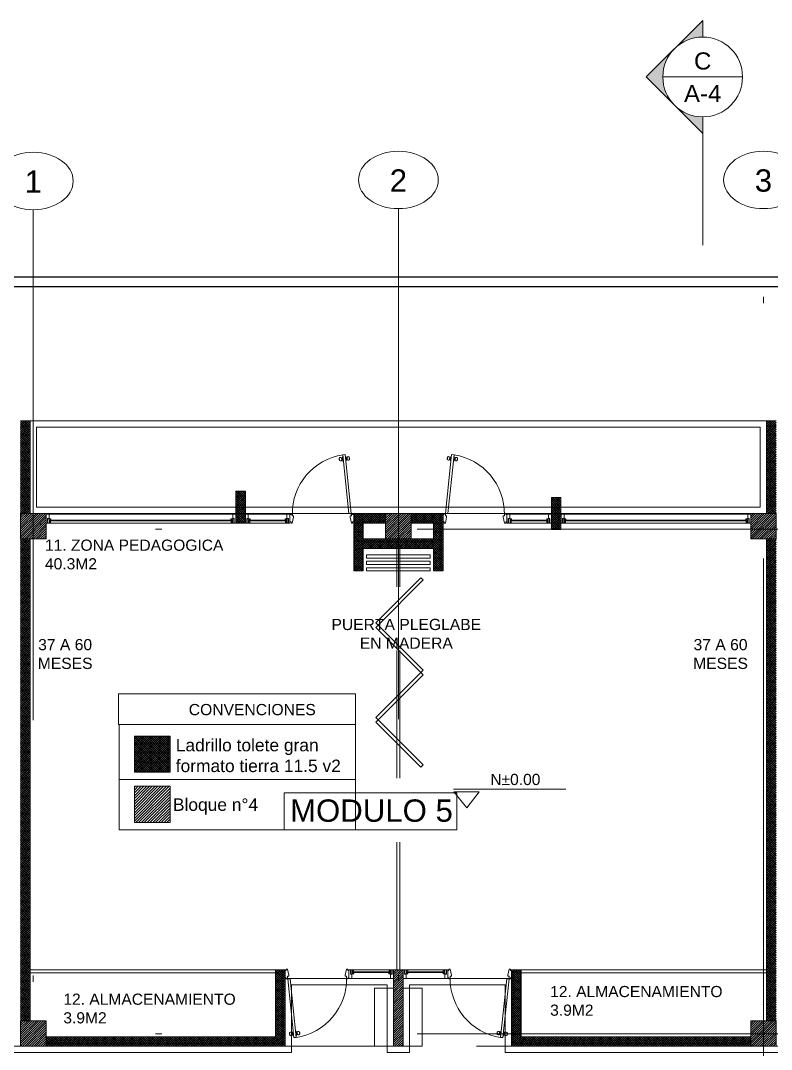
# Model space of a CAD drawing. Extents: x 98839 to 99031, y 101876 to 101926.
# Drawn here: x 98851.83 to 98863.61, y 101909.65 to 101925.77 of the extents above; entities that cross this region are included whole.
import ezdxf
from ezdxf import colors
from ezdxf.entities.mleader import LeaderData, LeaderLine
from ezdxf.enums import TextEntityAlignment as Align
from ezdxf.math import Vec2, Vec3

# ---------------------------------------------------------------- set-up
doc = ezdxf.new("R2010")
doc.units = 0
doc.header["$LTSCALE"] = 8
doc.header["$MEASUREMENT"] = 0
doc.linetypes.add('DASHDOTX2', pattern=[2, 1, -0.5, 0, -0.5])
doc.linetypes.add('HIDDEN', pattern=[0.375, 0.25, -0.125])
doc.layers.get('0').update_dxf_attribs({"linetype": 'CONTINUOUS', "lineweight": 9})
for name, color, linetype, lineweight in [('5- 0.18 (muebles fijos)', 3, 'CONTINUOUS', 18), ('A_ACHU-1', 253, 'CONTINUOUS', 0), ('A_CARP-MAD', 46, 'CONTINUOUS', 18), ('A_CARP-MET', 126, 'CONTINUOUS', 18), ('A_CLRA-YESO', 71, 'CONTINUOUS', 18), ('A_COLS', 1, 'CONTINUOUS', 20), ('A_EJES', 75, 'DASHDOTX2', 5), ('A_MUEB-ARCH', 64, 'CONTINUOUS', 15), ('A_MUEB-SILL', 54, 'CONTINUOUS', 15), ('A_MURO', 7, 'CONTINUOUS', 20), ('A_MURO-ANTE', 7, 'CONTINUOUS', 30), ('A_PISO-ACHU', 251, 'CONTINUOUS', 0), ('A_PISO-GRAN', 250, 'CONTINUOUS', 0), ('A_PLAN-5', 100, 'CONTINUOUS', 20), ('A_PROY', 16, 'HIDDEN', 5), ('A_PUER', 134, 'CONTINUOUS', 18), ('A_TEXT', 154, 'CONTINUOUS', 0), ('A_TEXT-IDEN', 5, 'CONTINUOUS', 18), ('A_TEXT-NIVL', 54, 'CONTINUOUS', 20), ('A_TEXT-NOTA', 53, 'CONTINUOUS', 20), ('A_TEXT-SIMB', 195, 'CONTINUOUS', 20), ('A_VENT', 124, 'CONTINUOUS', 18)]:
    doc.layers.add(name, color=color, linetype=linetype, lineweight=lineweight)
doc.styles.add('ARIAL', font='arial.ttf')
doc.styles.add('DIM', font='arial.ttf')
pattern_1 = [(45, (0, 0), (-0.0176776695297, 0.0176776695297), []), (135, (0, 0), (-0.0176776695297, -0.0176776695297), [])]
pattern_2 = [(45, (-164.107538, 0), (-0.0176776695297, 0.0176776695297), [])]

# ---------------------------------------------------------------- blocks, each defined once
blk = doc.blocks.new('_Open30')
at = {"color": 0, "linetype": 'ByBlock', "lineweight": -2}
for p, q in [((-1, 0.268), (0, 0)), ((0, 0), (-1, -0.268)), ((0, 0), (-1, 0))]:
    blk.add_line(p, q, dxfattribs=at)
blk = doc.blocks.new('EJE')
at = {"layer": 'A_TEXT-SIMB'}
blk.add_ellipse((0, 0), major_axis=(-0.625, 0), ratio=0.72, dxfattribs=at)
at = {"layer": 'A_TEXT-IDEN', "style": 'ARIAL'}
blk.add_attdef('EJE', text='', height=0.35, dxfattribs=at).set_placement((0, -0.184), align=Align.CENTER)
blk = doc.blocks.new('*U100')
at = {"layer": 'A_ACHU-1'}
h = blk.add_hatch(color=256, dxfattribs=at)
h.paths.add_polyline_path([(0.221, 0.221), (0, 0), (0.221, -0.221, -0.414214)])
h.paths.add_polyline_path([(0.221, 0.221, -0.198912), (0.4419, 0.3125), (0.4419, 0.4419)])
h.paths.add_polyline_path([(0.4419, -0.4419), (0.4419, -0.3125, -0.198912), (0.221, -0.221)])
at = {"layer": 'A_TEXT-SIMB'}
for p, q in [((0, 0), (0.4419, 0.4419)), ((0.4419, 0.3125), (0.4419, 0.4419)), ((0.7544, 0), (0.1294, 0)), ((0, 0), (0.4419, -0.4419)), ((0.4419, -0.3125), (0.4419, -0.4419)), ((0.4419, -0.3125), (0.4419, -1.3172))]:
    blk.add_line(p, q, dxfattribs=at)
blk.add_circle((0.4419, 0), 0.3125, dxfattribs=at)
at = {"layer": 'A_TEXT-IDEN', "style": 'ARIAL'}
for tag, p in [('CORTE', (0.4419, 0.058)), ('DETALLE', (0.4419, -0.197))]:
    blk.add_attdef(tag, text='', height=0.1346, dxfattribs=at).set_placement(p, align=Align.CENTER)
blk = doc.blocks.new('NIVEL ARQUITECTONICO')
at = {"layer": 'A_TEXT-NIVL'}
blk.add_line((-0.8796, 0), (0, 0), dxfattribs=at)
blk.add_lwpolyline([(-0.7761, -0.1464), (-0.6785, -0.0214), (-0.8785, -0.0214)], close=True, dxfattribs=at)
at = {"layer": 'A_TEXT-NOTA', "linetype": 'Continuous', "style": 'ARIAL'}
blk.add_attdef('Q', (-0.5919, 0.0318), '', height=0.0875, dxfattribs=at)
blk = doc.blocks.new('puerta mad 1mt')
at = {"layer": '5- 0.18 (muebles fijos)'}
blk.add_line((0.155, 0.99), (0.155, 0.99), dxfattribs=at)
at = {"layer": 'A_ACHU-1'}
for p, q in [((0.112, 0.969), (0.101, 0.952)), ((0.105, 0.899), (0.112, 0.969)), ((0.115, 0.968), (0.112, 0.969)), ((0.115, 0.968), (0.112, 0.969)), ((0.048, 0.934), (0.049, 0.946)), ((0.048, 0.934), (0.051, 0.934)), ((0.049, 0.946), (0.052, 0.945)), ((0.049, 0.92), (0.051, 0.934)), ((0.051, 0.934), (0.054, 0.96)), ((0.084, 0.916), (0.088, 0.956)), ((0.095, 0.92), (0.085, 0.921)), ((0.098, 0.95), (0.088, 0.951)), ((0.094, 0.918), (0.098, 0.952)), ((0.097, 0.917), (0.094, 0.918)), ((0.105, 0.899), (0.097, 0.917)), ((0.101, 0.952), (0.098, 0.952)), ((0.108, 0.899), (0.105, 0.899)), ((0.145, 0.895), (0.148, 0.894)), ((0.148, 0.894), (0.156, 0.964)), ((0.148, 0.894), (0.159, 0.911)), ((0.153, 0.964), (0.156, 0.964)), ((0.153, 0.964), (0.156, 0.964)), ((0.156, 0.964), (0.163, 0.946)), ((0.159, 0.911), (0.162, 0.91)), ((0.162, 0.91), (0.166, 0.945)), ((0.162, 0.913), (0.172, 0.912)), ((0.163, 0.946), (0.166, 0.945)), ((0.165, 0.943), (0.175, 0.942)), ((0.172, 0.907), (0.176, 0.947)), ((0.207, 0.903), (0.208, 0.918)), ((0.208, 0.918), (0.211, 0.943)), ((0.211, 0.917), (0.208, 0.918)), ((0.212, 0.929), (0.209, 0.929)), ((0.211, 0.917), (0.212, 0.929)), ((0.021, 0.057), (0.02, 0.057)), ((0.021, 0.074), (0.022, 0.078)), ((0.021, 0.074), (0.021, 0.057)), ((0.022, 0.076), (0.031, 0.076)), ((0.022, 0.075), (0.038, 0.074)), ((0.038, 0.075), (0.038, 0.074))]:
    blk.add_line(p, q, dxfattribs=at)
blk.add_circle((0.022, 0.075), 0.00188, dxfattribs=at)
for centre, radius, start, end in [((-0.04, 0.949), 0.0943, 341.7975, 6.2754), ((0.069, 0.935), 0.0242, 217.6393, 310.4336), ((0.069, 0.941), 0.0242, 37.6393, 130.4336), ((0.191, 0.922), 0.0242, 217.6393, 310.4336), ((0.192, 0.928), 0.0242, 37.6393, 130.4336), ((0.3, 0.914), 0.0943, 161.7975, 186.2754), ((0.022, 0.075), 0.000938, 85, 265), ((0.022, 0.075), 0.000937, 265, 85)]:
    blk.add_arc(centre, radius, start, end, dxfattribs=at)
at = {"layer": 'A_CARP-MAD'}
for points in [[(-0.017, -0.058), (0, -0.058), (0, -0.075), (0.02, -0.075), (0.04, 0.015), (0.04, 0.035), (0.02, 0.035), (0.02, 0.075), (0, 0.075), (0, 0.058), (-0.017, 0.058)], [(0.983, -0.058), (0.966, -0.058), (0.966, -0.075), (0.946, -0.075), (0.926, 0.015), (0.926, 0.035), (0.946, 0.035), (0.946, 0.075), (0.966, 0.075), (0.966, 0.058), (0.983, 0.058)]]:
    blk.add_lwpolyline(points, close=True, dxfattribs=at)
at = {"layer": 'A_PROY'}
blk.add_arc((0.016, 0.073), 0.93, 358.9025, 81.3874, dxfattribs=at)
at = {"layer": 'A_PUER'}
for p, q in [((0.022, 0.076), (0.118, 0.996)), ((0.059, 0.073), (0.156, 0.992)), ((0.156, 0.992), (0.118, 0.996)), ((0.059, 0.073), (0.022, 0.076))]:
    blk.add_line(p, q, dxfattribs=at)
blk = doc.blocks.new('*U468')
at = {"layer": 'A_CARP-MAD'}
blk.add_lwpolyline([(0.14, -0.047), (0.07, -0.047), (0.07, -0.023), (0, -0.023), (0, 0), (0.14, 0)], dxfattribs=at)
for points in [[(0, -0.028), (0.065, -0.028), (0.065, -0.074), (0.048, -0.074), (0.048, -0.051), (0, -0.051)], [(0, -0.028), (0.065, -0.028), (0.065, -0.074), (0.048, -0.074), (0.048, -0.051), (0, -0.051)], [(0.033, -0.071), (0.033, -0.054), (0.01, -0.054), (0.01, -0.071)], [(0, -0.672), (0.065, -0.672), (0.065, -0.626), (0.048, -0.626), (0.048, -0.649), (0, -0.649)], [(0.033, -0.629), (0.033, -0.646), (0.01, -0.646), (0.01, -0.629)], [(0, -0.677), (0, -0.7), (0.14, -0.7), (0.14, -0.653), (0.07, -0.653), (0.07, -0.677)]]:
    blk.add_lwpolyline(points, close=True, dxfattribs=at)
at = {"layer": 'A_CARP-MET'}
blk.add_line((0.14, -0.047), (0.14, 0), dxfattribs=at)
blk.add_lwpolyline([(0.033, -0.071), (0.033, -0.054), (0.01, -0.054), (0.01, -0.071)], close=True, dxfattribs=at)
at = {"layer": 'A_VENT'}
for p, q in [((0, -0.7), (0, 0)), ((0.14, 0), (0.14, -0.7))]:
    blk.add_line(p, q, dxfattribs=at)
blk.add_lwpolyline([(0.036, -0.054), (0.036, -0.646), (0.045, -0.646), (0.045, -0.054)], close=True, dxfattribs=at)
blk = doc.blocks.new('*U54')
at = {"layer": 'A_CARP-MAD'}
blk.add_lwpolyline([(0.14, -0.047), (0.07, -0.047), (0.07, -0.023), (0, -0.023), (0, 0), (0.14, 0)], dxfattribs=at)
for points in [[(0, -0.028), (0.065, -0.028), (0.065, -0.074), (0.048, -0.074), (0.048, -0.051), (0, -0.051)], [(0, -0.028), (0.065, -0.028), (0.065, -0.074), (0.048, -0.074), (0.048, -0.051), (0, -0.051)], [(0.033, -0.071), (0.033, -0.054), (0.01, -0.054), (0.01, -0.071)], [(0, -2.946), (0.065, -2.946), (0.065, -2.899), (0.048, -2.899), (0.048, -2.923), (0, -2.923)], [(0, -2.951), (0, -2.974), (0.14, -2.974), (0.14, -2.927), (0.07, -2.927), (0.07, -2.951)], [(0.033, -2.903), (0.033, -2.92), (0.01, -2.92), (0.01, -2.903)]]:
    blk.add_lwpolyline(points, close=True, dxfattribs=at)
at = {"layer": 'A_CARP-MET'}
blk.add_line((0.14, -0.047), (0.14, 0), dxfattribs=at)
blk.add_lwpolyline([(0.033, -0.071), (0.033, -0.054), (0.01, -0.054), (0.01, -0.071)], close=True, dxfattribs=at)
at = {"layer": 'A_VENT'}
for p, q in [((0, -2.974), (0, 0)), ((0.14, 0), (0.14, -2.974))]:
    blk.add_line(p, q, dxfattribs=at)
blk.add_lwpolyline([(0.036, -0.054), (0.036, -2.92), (0.045, -2.92), (0.045, -0.054)], close=True, dxfattribs=at)
blk = doc.blocks.new('*U53')
at = {"layer": 'A_CARP-MAD'}
blk.add_lwpolyline([(0.14, -0.047), (0.07, -0.047), (0.07, -0.023), (0, -0.023), (0, 0), (0.14, 0)], dxfattribs=at)
for points in [[(0, -0.028), (0.065, -0.028), (0.065, -0.074), (0.048, -0.074), (0.048, -0.051), (0, -0.051)], [(0, -0.028), (0.065, -0.028), (0.065, -0.074), (0.048, -0.074), (0.048, -0.051), (0, -0.051)], [(0.033, -0.071), (0.033, -0.054), (0.01, -0.054), (0.01, -0.071)], [(0, -2.946), (0.065, -2.946), (0.065, -2.899), (0.048, -2.899), (0.048, -2.923), (0, -2.923)], [(0, -2.951), (0, -2.974), (0.14, -2.974), (0.14, -2.927), (0.07, -2.927), (0.07, -2.951)], [(0.033, -2.903), (0.033, -2.92), (0.01, -2.92), (0.01, -2.903)]]:
    blk.add_lwpolyline(points, close=True, dxfattribs=at)
at = {"layer": 'A_CARP-MET'}
blk.add_line((0.14, -0.047), (0.14, 0), dxfattribs=at)
blk.add_lwpolyline([(0.033, -0.071), (0.033, -0.054), (0.01, -0.054), (0.01, -0.071)], close=True, dxfattribs=at)
at = {"layer": 'A_VENT'}
for p, q in [((0, -2.974), (0, 0)), ((0.14, 0), (0.14, -2.974))]:
    blk.add_line(p, q, dxfattribs=at)
blk.add_lwpolyline([(0.036, -0.054), (0.036, -2.92), (0.045, -2.92), (0.045, -0.054)], close=True, dxfattribs=at)
blk = doc.blocks.new('A$C22E90412')
blk.add_wipeout([(-5.872, 0.223), (-2.158, 0.223), (-2.158, -1.908), (-5.864, -1.908)]).dxf.layer = 'A_MURO'
at = {"layer": 'A_CLRA-YESO', "true_color": 0xd10000}
h = blk.add_hatch(dxfattribs=at)
h.set_pattern_fill('ANSI37', color=12, scale=0.2)
h.set_pattern_definition([(45, (-6.864413, -0.17799), (-0.01767767, 0.01767767), []), (135, (-6.864413, -0.17799), (-0.01767767, -0.01767767), [])])
h.paths.add_polyline_path([(-5.624, -0.437), (-5.064, -0.437), (-5.064, -1.005), (-5.624, -1.005)])
at = {"layer": 'A_CLRA-YESO', "true_color": 0x57ad00}
h = blk.add_hatch(dxfattribs=at)
h.set_pattern_fill('ANSI31', color=74, scale=0.25)
h.set_pattern_definition([(45, (-99756.836216, -101720.116764), (-0.022097086912, 0.022097086912), [])])
h.paths.add_polyline_path([(-5.624, -1.224), (-5.064, -1.224), (-5.064, -1.792), (-5.624, -1.792)])
at = {"layer": 'A_CLRA-YESO', "color": 12, "true_color": 0xd10000}
blk.add_lwpolyline([(-5.624, -0.437), (-5.064, -0.437), (-5.064, -1.005), (-5.624, -1.005)], close=True, dxfattribs=at)
at = {"layer": 'A_CLRA-YESO', "color": 74, "true_color": 0x57ad00}
blk.add_lwpolyline([(-5.624, -1.224), (-5.064, -1.224), (-5.064, -1.792), (-5.624, -1.792)], close=True, dxfattribs=at)
at = {"layer": 'A_PLAN-5'}
for points in [[(-5.872, -0.255), (-2.158, -0.255), (-2.158, 0.223), (-5.872, 0.223)], [(-5.864, -0.255), (-2.158, -0.255), (-2.158, -1.908), (-5.864, -1.908)]]:
    blk.add_lwpolyline(points, close=True, dxfattribs=at)
blk.add_lwpolyline([(-5.864, -1.117), (-2.158, -1.117)], dxfattribs=at)
at = {"layer": 'A_TEXT', "insert": (-4.771, 0.066), "char_height": 0.1758, "width": 2.60057, "attachment_point": 1, "style": 'DIM'}
blk.add_mtext('CONVENCIONES', dxfattribs=at)
at = {"layer": 'A_TEXT-NOTA'}
ml = blk.add_multileader_mtext('Standard', dxfattribs=at)
ml.set_content('{\\fArial|b0|i0|c0|p32;Ladrillo tolete gran formato tierra 11.5 v2}', color=256, style='ARIAL')
ml.set_leader_properties(color=256, linetype='ByLayer', lineweight=-1)
ml.set_arrow_properties(name='OPEN30')
ml.build(insert=Vec2(0, 0))
ml.multileader.update_dxf_attribs({"leader_type": 0, "dogleg_length": 0.78, "arrow_head_size": 0.195})
ctx = ml.context
ctx.base_point, ctx.char_height, ctx.arrow_head_size, ctx.landing_gap_size, ctx.plane_origin = Vec3(-5.065, -0.58), 0.195, 0.195, 0.09, Vec3(-7.057, -3.272)
notes = []
notes.append((ctx, [(0, (1, 1, 0), (-5.4, -0.58), (1, 0), 0.335, [(0, [(-5.648, -1.101)], 0, [])])]))
ctx.mtext.insert, ctx.mtext.width, ctx.mtext.flow_direction = Vec3(-4.975, -0.481), 2.71471, 5
ml = blk.add_multileader_mtext('Standard', dxfattribs=at)
ml.set_content('{\\fArial|b0|i0|c0|p32;Bloque n°4}', color=256, style='ARIAL')
ml.set_leader_properties(color=256, linetype='ByLayer', lineweight=-1)
ml.set_arrow_properties(name='OPEN30')
ml.build(insert=Vec2(0, 0))
ml.multileader.update_dxf_attribs({"leader_type": 0, "dogleg_length": 0.78, "arrow_head_size": 0.195})
ctx = ml.context
ctx.base_point, ctx.char_height, ctx.arrow_head_size, ctx.landing_gap_size, ctx.plane_origin = Vec3(-5.077, -1.539), 0.195, 0.195, 0.09, Vec3(-7.055, -4.23)
ctx.text_align_type = 2
notes.append((ctx, [(0, (1, 1, 0), (-10.118, -1.539), (1, 0), 5.041, [(0, [(-10.458, -2.059)], 0, [])])]))
ctx.mtext.insert, ctx.mtext.width, ctx.mtext.alignment, ctx.mtext.flow_direction = Vec3(-3.684, -1.414), 3.45002, 3, 5
for ctx, leaders in notes:
    for number, flags, end, landing, length, lines in leaders:
        leader = LeaderData()
        leader.index, (leader.has_last_leader_line, leader.has_dogleg_vector, leader.attachment_direction) = number, flags
        leader.last_leader_point, leader.dogleg_vector, leader.dogleg_length = Vec3(end), Vec3(landing), length
        for number, points, colour, breaks in lines:
            line = LeaderLine()
            line.index, line.vertices, line.color, line.breaks = number, Vec3.list(points), colors.encode_raw_color(colour), breaks
            leader.lines.append(line)
        ctx.leaders.append(leader)

msp = doc.modelspace()

# ---------------------------------------------------------------- hatches: boundary and pattern name
at = {"layer": 'A_CLRA-YESO', "true_color": 0xd10000}
h = msp.add_hatch(dxfattribs=at)
h.set_pattern_fill('ANSI37', color=12, scale=0.2)
h.set_pattern_definition(pattern_1)
h.paths.add_polyline_path([(98851.983, 101919.499), (98851.833, 101919.499), (98851.833, 101918.049), (98851.983, 101918.049)])
h.paths.add_polyline_path([(98851.983, 101917.649), (98851.833, 101917.649), (98851.833, 101910.099), (98851.983, 101910.099)])
h.paths.add_polyline_path([(98855.983, 101910.899), (98855.833, 101910.899), (98855.833, 101909.849), (98852.233, 101909.849), (98852.233, 101909.699), (98855.983, 101909.699)])
h.paths.add_polyline_path([(98863.283, 101909.849), (98859.683, 101909.849), (98859.683, 101910.899), (98859.533, 101910.899), (98859.533, 101909.699), (98863.283, 101909.699)])
h.paths.add_polyline_path([(98860.308, 101918.299), (98860.158, 101918.299), (98860.158, 101917.799), (98860.308, 101917.799)])
h.paths.add_polyline_path([(98858.458, 101918.049), (98857.958, 101918.049), (98857.958, 101917.899), (98858.308, 101917.899), (98858.308, 101917.649), (98857.208, 101917.649), (98857.208, 101917.899), (98857.558, 101917.899), (98857.558, 101918.049), (98857.058, 101918.049), (98857.058, 101917.149), (98857.208, 101917.149), (98857.208, 101917.499), (98858.308, 101917.499), (98858.308, 101917.149), (98858.458, 101917.149)])
h.paths.add_polyline_path([(98855.358, 101918.399), (98855.208, 101918.399), (98855.208, 101917.899), (98855.358, 101917.899)])
at = {"layer": 'A_PISO-ACHU'}
h = msp.add_hatch(dxfattribs=at)
h.set_pattern_fill('AR-CONC', color=256, scale=0.2)
h.set_pattern_definition([(50, (-581.4605, -2.3679), (1.434520365, -0.12550427), [0.15, -1.65]), (355, (-581.4605, -2.3679), (-0.277502667, 1.504384267), [0.12, -1.32]), (100.4514445, (-581.341, -2.3783), (1.157017693, 1.378879982), [0.127480384, -1.402284224]), (46.1842, (-581.4605, -1.9679), (2.134482661, -0.331038562), [0.225, -2.475]), (96.6356355, (-581.2826, -1.9955), (1.86932389, 1.948237202), [0.191220684, -2.10342752]), (351.184164, (-581.4605, -1.9679), (1.86932389, 1.9482372), [0.18, -1.980000002]), (21, (-581.2605, -2.0679), (1.193814104, -0.805237781), [0.15, -1.65]), (326, (-581.2605, -2.0679), (0.486630664, 1.45030009), [0.12, -1.32]), (71.4514447, (-581.161, -2.135), (1.680444753, 0.645062306), [0.12748038, -1.402284224]), (37.5, (-581.4605, -2.36787), (0.0243197106, 0.6657877077), [0, -1.304, 0, -1.34, 0, -1.325]), (7.5, (-581.4605, -2.3679), (0.526139075, 0.7888234238), [0, -0.764, 0, -1.274, 0, -0.505]), (327.5, (-581.9065, -2.36787), (1.0676448723, -0.0451097435), [0, -0.5, 0, -1.56, 0, -2.07]), (317.5, (-582.1065, -2.3679), (1.1663723387, 0.2002099647), [0, -0.65, 0, -1.036, 0, -1.47])])
h.paths.add_polyline_path([(98851.833, 101918.049), (98852.233, 101918.049), (98852.233, 101917.649), (98851.833, 101917.649)])
h = msp.add_hatch(dxfattribs=at)
h.set_pattern_fill('ANSI31', color=256, scale=0.2)
h.set_pattern_definition(pattern_2)
h.paths.add_polyline_path([(98867.433, 101918.049), (98867.833, 101918.049), (98867.833, 101917.649), (98867.433, 101917.649)])
h.paths.add_polyline_path([(98863.283, 101918.049), (98863.683, 101918.049), (98863.683, 101917.649), (98863.283, 101917.649)])
h.paths.add_polyline_path([(98857.558, 101918.049), (98857.958, 101918.049), (98857.958, 101917.649), (98857.558, 101917.649)])
h.paths.add_polyline_path([(98851.833, 101918.049), (98852.233, 101918.049), (98852.233, 101917.649), (98851.833, 101917.649)])
h = msp.add_hatch(dxfattribs=at)
h.set_pattern_fill('ANSI31', color=256, scale=0.2)
h.set_pattern_definition(pattern_2)
h.paths.add_polyline_path([(98857.683, 101910.899), (98857.833, 101910.899), (98857.833, 101909.699), (98857.683, 101909.699)])
h = msp.add_hatch(dxfattribs=at)
h.set_pattern_fill('ANSI31', color=256, scale=0.2)
h.set_pattern_definition(pattern_2)
h.paths.add_polyline_path([(98867.433, 101910.099), (98867.833, 101910.099), (98867.833, 101909.699), (98867.433, 101909.699)])
h.paths.add_polyline_path([(98863.283, 101910.099), (98863.683, 101910.099), (98863.683, 101909.699), (98863.283, 101909.699)])
h.paths.add_polyline_path([(98873.433, 101910.899), (98873.283, 101910.899), (98873.283, 101909.699), (98873.433, 101909.699)])
h = msp.add_hatch(dxfattribs=at)
h.set_pattern_fill('ANSI31', color=256, scale=0.2)
h.set_pattern_definition(pattern_2)
h.paths.add_polyline_path([(98851.833, 101910.099), (98852.233, 101910.099), (98852.233, 101909.699), (98851.833, 101909.699)])

# ---------------------------------------------------------------- linework, layer by layer
at = {"layer": 'A_COLS'}
for points in [[(98851.833, 101918.049), (98852.233, 101918.049), (98852.233, 101917.649), (98851.833, 101917.649)], [(98857.558, 101918.049), (98857.958, 101918.049), (98857.958, 101917.649), (98857.558, 101917.649)], [(98863.283, 101918.049), (98863.683, 101918.049), (98863.683, 101917.649), (98863.283, 101917.649)], [(98857.683, 101910.899), (98857.833, 101910.899), (98857.833, 101909.699), (98857.683, 101909.699)], [(98857.683, 101910.899), (98857.833, 101910.899), (98857.833, 101909.699), (98857.683, 101909.699)], [(98851.833, 101910.099), (98852.233, 101910.099), (98852.233, 101909.699), (98851.833, 101909.699)], [(98863.283, 101910.099), (98863.683, 101910.099), (98863.683, 101909.699), (98863.283, 101909.699)]]:
    msp.add_lwpolyline(points, close=True, dxfattribs=at)
at = {"layer": 'A_EJES'}
for p, q in [((98857.758, 101922.825), (98857.758, 101909.345)), ((98841.95, 101917.802), (98879.863, 101917.802)), ((98841.95, 101909.893), (98879.863, 101909.893))]:
    msp.add_line(p, q, dxfattribs=at)
at = {"layer": 'A_MUEB-ARCH'}
for p, q in [((98855.833, 101910.899), (98851.983, 101910.899)), ((98859.683, 101910.899), (98863.533, 101910.899)), ((98855.833, 101910.849), (98851.983, 101910.849)), ((98859.683, 101910.849), (98863.533, 101910.849))]:
    msp.add_line(p, q, dxfattribs=at)
at = {"layer": 'A_MUEB-SILL'}
for p, q in [((98857.383, 101909.699), (98857.383, 101910.61)), ((98857.383, 101910.61), (98857.683, 101910.61)), ((98858.133, 101910.61), (98857.833, 101910.61)), ((98858.133, 101909.699), (98858.133, 101910.61)), ((98857.683, 101909.699), (98857.383, 101909.699)), ((98857.833, 101909.699), (98858.133, 101909.699))]:
    msp.add_line(p, q, dxfattribs=at)
at = {"layer": 'A_MURO'}
for p, q in [((98851.833, 101919.499), (98851.983, 101919.499)), ((98851.983, 101919.499), (98851.983, 101918.049)), ((98863.533, 101919.499), (98863.533, 101918.049)), ((98863.533, 101919.499), (98863.683, 101919.499)), ((98855.358, 101918.399), (98855.208, 101918.399)), ((98855.208, 101917.899), (98855.208, 101918.399)), ((98855.358, 101917.899), (98855.358, 101918.399)), ((98860.158, 101918.299), (98860.308, 101918.299)), ((98860.158, 101917.799), (98860.158, 101918.299)), ((98860.308, 101917.799), (98860.308, 101918.299)), ((98857.058, 101917.149), (98857.058, 101918.049)), ((98858.458, 101918.049), (98857.058, 101918.049)), ((98858.458, 101917.149), (98858.458, 101918.049)), ((98855.358, 101917.899), (98855.208, 101917.899)), ((98857.558, 101917.899), (98857.208, 101917.899)), ((98857.208, 101917.649), (98857.208, 101917.899)), ((98858.308, 101917.899), (98857.958, 101917.899)), ((98858.308, 101917.649), (98858.308, 101917.899)), ((98860.158, 101917.799), (98860.308, 101917.799)), ((98857.208, 101917.649), (98858.308, 101917.649)), ((98857.208, 101917.149), (98857.208, 101917.499)), ((98857.208, 101917.499), (98858.308, 101917.499)), ((98858.308, 101917.149), (98858.308, 101917.499)), ((98857.208, 101917.149), (98857.058, 101917.149)), ((98858.458, 101917.149), (98858.308, 101917.149)), ((98855.833, 101910.899), (98855.983, 101910.899)), ((98855.833, 101909.849), (98855.833, 101910.899)), ((98855.983, 101909.699), (98855.983, 101910.899)), ((98859.533, 101909.699), (98859.533, 101910.899)), ((98859.683, 101910.899), (98859.533, 101910.899)), ((98859.683, 101909.849), (98859.683, 101910.899)), ((98852.233, 101909.849), (98855.833, 101909.849)), ((98863.283, 101909.849), (98859.683, 101909.849)), ((98851.833, 101909.699), (98855.983, 101909.699)), ((98863.683, 101909.699), (98859.533, 101909.699))]:
    msp.add_line(p, q, dxfattribs=at)
at = {"layer": 'A_MURO-ANTE', "ltscale": 0.5}
for p, q in [((98894.491, 101921.749), (98844.481, 101921.749)), ((98894.337, 101921.599), (98844.628, 101921.599))]:
    msp.add_line(p, q, dxfattribs=at)
at = {"layer": 'A_PISO-GRAN'}
for p, q in [((98851.983, 101919.499), (98863.533, 101919.499)), ((98851.983, 101919.499), (98863.533, 101919.499)), ((98856.983, 101910.76), (98855.983, 101910.76)), ((98856.983, 101910.76), (98855.983, 101910.76)), ((98858.533, 101910.76), (98859.533, 101910.76)), ((98858.533, 101910.76), (98859.533, 101910.76))]:
    msp.add_line(p, q, dxfattribs=at)
for points in [[(98851.983, 101919.499), (98863.533, 101919.499), (98863.533, 101918.049), (98851.983, 101918.049)], [(98851.983, 101919.499), (98863.533, 101919.499), (98863.533, 101918.049), (98851.983, 101918.049)], [(98852.083, 101919.399), (98863.433, 101919.399), (98863.433, 101918.149), (98852.083, 101918.149)], [(98852.083, 101919.399), (98863.433, 101919.399), (98863.433, 101918.149), (98852.083, 101918.149)]]:
    msp.add_lwpolyline(points, close=True, dxfattribs=at)
at = {"layer": 'A_PISO-GRAN', "ltscale": 0.333}
for points in [[(98847.106, 101909.699), (98855.983, 101909.699), (98855.983, 101910.76), (98857.683, 101910.76), (98857.683, 101909.699), (98857.833, 101909.699), (98857.833, 101910.76), (98859.533, 101910.76), (98859.533, 101909.699), (98864.133, 101909.699), (98864.133, 101910.749), (98867.433, 101910.749), (98867.433, 101909.699), (98871.583, 101909.699), (98871.583, 101910.76), (98873.283, 101910.76), (98873.283, 101909.699), (98873.433, 101909.699), (98873.433, 101910.76), (98875.133, 101910.76), (98875.133, 101909.699), (98881.085, 101909.699)], [(98847.206, 101909.599), (98856.083, 101909.599), (98856.083, 101910.66), (98857.583, 101910.66), (98857.583, 101909.599), (98857.933, 101909.599), (98857.933, 101910.66), (98859.433, 101910.66), (98859.433, 101909.599), (98864.233, 101909.599), (98864.233, 101910.649), (98866.883, 101910.649), (98866.883, 101909.599), (98871.683, 101909.599), (98871.683, 101910.66), (98873.183, 101910.66), (98873.183, 101909.599), (98873.533, 101909.599), (98873.533, 101910.66), (98875.033, 101910.66), (98875.033, 101909.599), (98880.985, 101909.599)]]:
    msp.add_lwpolyline(points, dxfattribs=at)
at = {"layer": 'A_PROY'}
for p, q in [((98857.733, 101910.899), (98857.733, 101917.499)), ((98857.783, 101910.899), (98857.783, 101917.499)), ((98855.983, 101909.699), (98859.533, 101909.699))]:
    msp.add_line(p, q, dxfattribs=at)
at = {"layer": 'A_PUER'}
for points in [[(98858.258, 101917.399), (98858.258, 101917.349), (98857.258, 101917.349), (98857.258, 101917.399)], [(98858.258, 101917.299), (98858.258, 101917.249), (98857.258, 101917.249), (98857.258, 101917.299)], [(98858.258, 101917.199), (98858.258, 101917.149), (98857.258, 101917.149), (98857.258, 101917.199)], [(98858.147, 101917.006), (98857.44, 101916.299), (98857.405, 101916.334), (98858.112, 101917.041)], [(98858.147, 101915.592), (98857.44, 101916.299), (98857.405, 101916.263), (98858.112, 101915.556)], [(98858.147, 101915.521), (98857.44, 101914.814), (98857.405, 101914.849), (98858.112, 101915.556)], [(98858.147, 101914.107), (98857.44, 101914.814), (98857.405, 101914.778), (98858.112, 101914.071)]]:
    msp.add_lwpolyline(points, close=True, dxfattribs=at)

# ---------------------------------------------------------------- block references
at = {"xscale": 2, "yscale": 2, "zscale": 2}
msp.add_blockref('*U100', (98861.646, 101924.889), dxfattribs=at).add_auto_attribs({'DETALLE': 'A-4', 'CORTE': 'C'})
for p, values in [((98852.033, 101923.258), {'EJE': '1'}), ((98857.758, 101923.275), {'EJE': '2'}), ((98863.483, 101923.275), {'EJE': '3'})]:
    msp.add_blockref('EJE', p).add_auto_attribs(values)
at = {"color": 1, "xscale": 2, "yscale": 2, "zscale": 2}
msp.add_blockref('NIVEL ARQUITECTONICO', (98860.383, 101913.729), dxfattribs=at).add_auto_attribs({'Q': 'N±0.00'})
at = {"layer": 'A_PLAN-5'}
msp.add_blockref('A$C22E90412', (98873.924, 101915.039), dxfattribs=at)
at = {"layer": 'A_PUER', "xscale": -1}
msp.add_blockref('puerta mad 1mt', (98857.041, 101917.974), dxfattribs=at)
at = {"layer": 'A_PUER'}
msp.add_blockref('puerta mad 1mt', (98858.475, 101917.974), dxfattribs=at)
at = {"layer": 'A_PUER', "xscale": -1, "rotation": 180}
msp.add_blockref('puerta mad 1mt', (98856, 101910.83), dxfattribs=at)
at = {"layer": 'A_PUER', "rotation": 180}
msp.add_blockref('puerta mad 1mt', (98859.516, 101910.83), dxfattribs=at)
at = {"layer": 'A_VENT'}
for name, p, rotation in [('*U53', (98852.234, 101917.899), 90.00000000000001), ('*U468', (98855.358, 101917.899), 90.00000000000001), ('*U468', (98857.683, 101910.899), 270)]:
    msp.add_blockref(name, p, dxfattribs=dict(at, rotation=rotation))
at = {"layer": 'A_VENT', "xscale": -1}
for name, p, rotation in [('*U468', (98860.158, 101917.899), 270), ('*U54', (98863.283, 101917.899), 270), ('*U468', (98857.833, 101910.899), 90)]:
    msp.add_blockref(name, p, dxfattribs=dict(at, rotation=rotation))

# ---------------------------------------------------------------- texts
at = {"layer": 'A_TEXT', "attachment_point": 1, "style": 'DIM'}
for s, insert, char_height, width in [('11. ZONA PEDAGOGICA\\P40.3M2', (98852.216, 101917.639), 0.175, 4.32167), ('\\pxqc;PUERTA PLEGLABE\\PEN MADERA', (98856.582, 101916.397), 0.1758, 2.60057), ('\\pxqc;37 A 60 \\PMESES', (98851.232, 101916.081), 0.1758, 2.60057), ('\\pxqc;37 A 60 \\PMESES', (98861.51, 101916.081), 0.1758, 2.60057), ('12. ALMACENAMIENTO\\P3.9M2', (98860.138, 101910.644), 0.175, 4.32167), ('12. ALMACENAMIENTO\\P3.9M2', (98852.504, 101910.524), 0.175, 4.32167)]:
    msp.add_mtext(s, dxfattribs=dict(at, insert=insert, char_height=char_height, width=width))

# ---------------------------------------------------------------- next in the draw order: hatches: boundary and pattern name
at = {"layer": 'A_CLRA-YESO', "true_color": 0xd10000}
h = msp.add_hatch(dxfattribs=at)
h.set_pattern_fill('ANSI37', color=12, scale=0.2)
h.set_pattern_definition(pattern_1)
h.paths.add_polyline_path([(98863.683, 101913.849), (98863.683, 101913.999), (98863.683, 101913.999), (98863.683, 101917.649), (98863.533, 101917.649), (98863.533, 101910.099), (98863.683, 101910.099), (98863.683, 101910.749), (98863.683, 101910.899), (98863.683, 101910.899)])
h.paths.add_polyline_path([(98863.683, 101919.499), (98863.533, 101919.499), (98863.533, 101918.049), (98863.683, 101918.049)])

# ---------------------------------------------------------------- next in the draw order: linework, layer by layer
at = {"layer": 'A_EJES'}
msp.add_line((98863.483, 101909.345), (98863.483, 101922.825), dxfattribs=at)
at = {"layer": 'A_MURO'}
msp.add_line((98863.533, 101917.649), (98863.533, 101910.099), dxfattribs=at)

# ---------------------------------------------------------------- next in the draw order: block references
at = {"layer": 'A_PLAN-5'}
msp.add_blockref('A$C22E90412', (98859.242, 101914.997), dxfattribs=at)

# ---------------------------------------------------------------- next in the draw order: linework, layer by layer
at = {"layer": 'A_EJES'}
msp.add_line((98852.033, 101922.808), (98852.033, 101909.328), dxfattribs=at)
at = {"layer": 'A_MURO'}
msp.add_line((98851.983, 101917.649), (98851.983, 101910.099), dxfattribs=at)
at = {"layer": 'A_TEXT'}
msp.add_lwpolyline([(98855.967, 101913.669), (98858.675, 101913.669), (98858.675, 101913.092), (98855.967, 101913.092)], close=True, dxfattribs=at)

# ---------------------------------------------------------------- next in the draw order: texts
at = {"layer": 'A_TEXT', "insert": (98856.059, 101913.567), "char_height": 0.35, "width": 4.96429, "attachment_point": 1, "style": 'DIM'}
msp.add_mtext('MODULO 5', dxfattribs=at)

doc.saveas('drawing.dxf')
